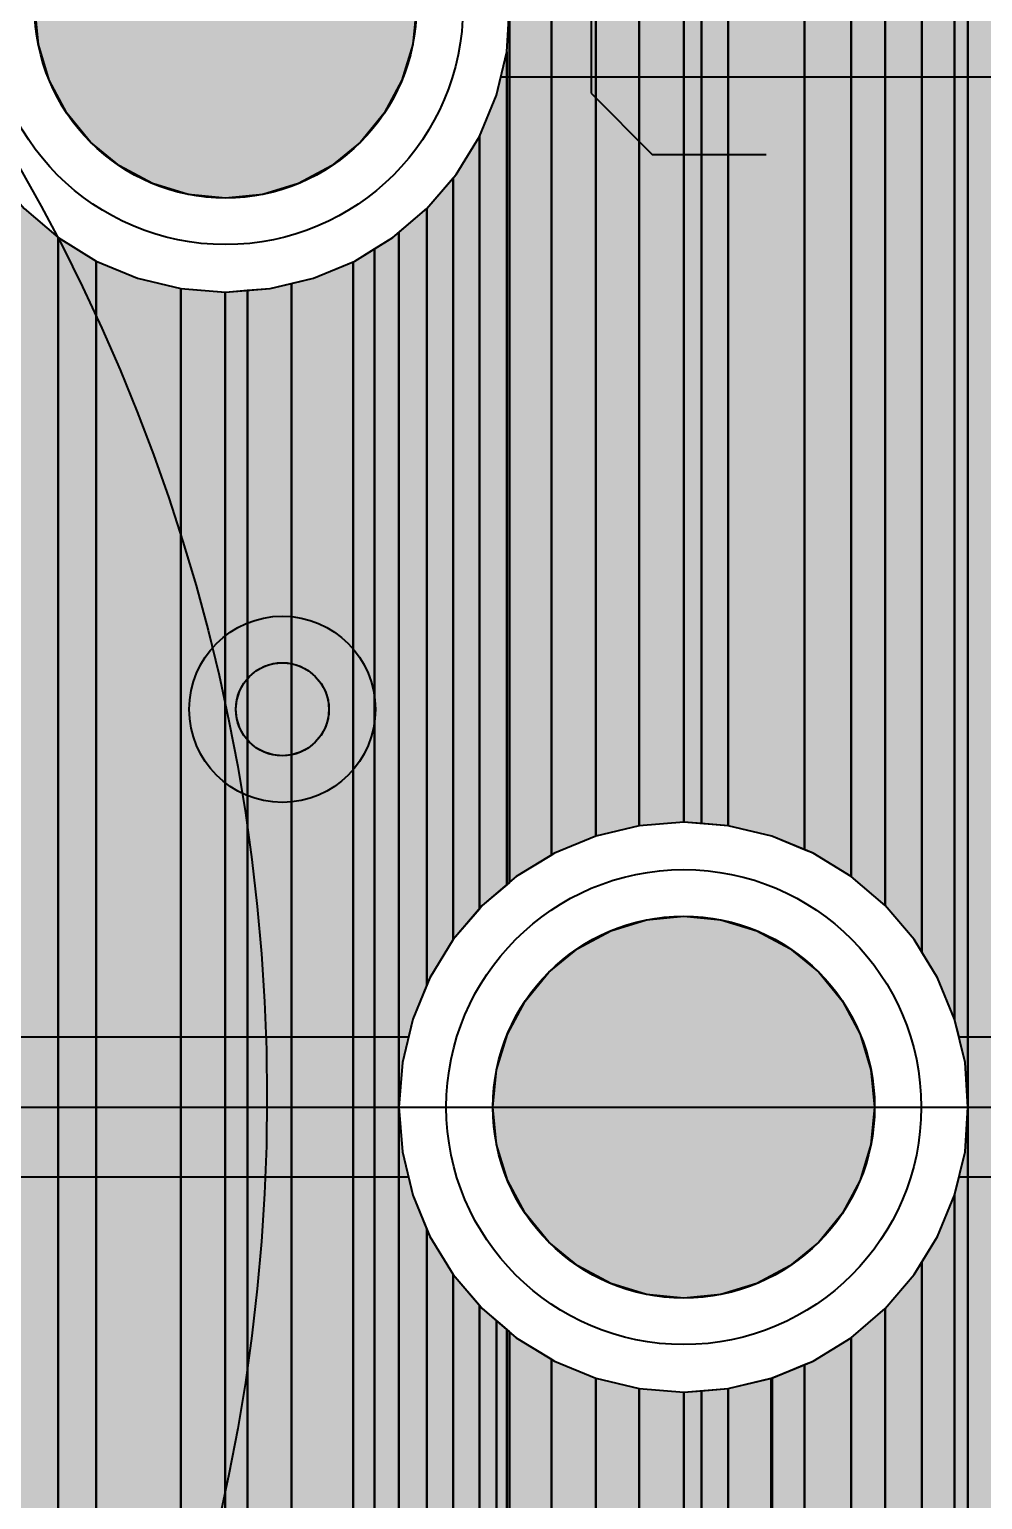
# Model space of a CAD drawing. Header units: millimetres. Extents: x 2 to 110, y 3 to 56.
# Drawn here: x 30.72 to 35.92, y 27.09 to 35.11 of the extents above; entities that cross this region are included whole.
import ezdxf

# ---------------------------------------------------------------- set-up
doc = ezdxf.new("R2010")
doc.units = ezdxf.units.MM
for name, color, linetype in [('bottom_copper', 7, 'Continuous'), ('drill_plated', 7, 'Continuous'), ('top_copper', 7, 'Continuous'), ('top_silk', 7, 'Continuous')]:
    doc.layers.add(name, color=color, linetype=linetype)

# ---------------------------------------------------------------- blocks, each defined once
blk = doc.blocks.new('Block36907')
at = {"layer": 'bottom_copper', "lineweight": 40}
for points in [[(1.0556, 26.5361), (1.0143, 26.6035), (0.8559, 26.789), (0.8559, 39.0871), (0.9202, 39.1265), (1.0556, 39.2422), (1.0556, 26.5361)], [(0.8559, 26.789), (0.6704, 26.9474), (0.6704, 38.975), (0.6782, 38.9782), (0.8559, 39.0871), (0.8559, 26.789)], [(0.6704, 26.9474), (0.4625, 27.0748), (0.4159, 27.0941), (0.4159, 38.8696), (0.6704, 38.975), (0.6704, 26.9474)], [(0.4159, 27.0941), (0.2372, 27.1681), (0, 27.225), (0, 38.7923), (0.1399, 38.8033), (0.4159, 38.8696), (0.4159, 27.0941)], [(0, 27.225), (-0.1459, 27.2365), (-0.1459, 38.7813), (-0.1431, 38.781), (0, 38.7923), (0, 27.225)], [(1.235, 26.1703), (1.1417, 26.3956), (1.0556, 26.5361), (1.0556, 37.85), (1.0847, 37.4806), (1.1712, 37.1203), (1.235, 36.9663), (1.235, 26.1703)], [(1.3063, 25.69), (1.2919, 25.9331), (1.235, 26.1703), (1.235, 36.9663), (1.3063, 36.7942), (1.3063, 25.69)], [(1.4687, 11.6113), (1.3204, 11.8533), (1.3063, 11.8698), (1.3063, 36.7942), (1.313, 36.778), (1.4687, 36.5239), (1.4687, 11.6113)], [(1.3063, 11.8698), (1.235, 11.9532), (1.235, 25.2097), (1.2919, 25.4469), (1.3063, 25.69), (1.3063, 11.8698)], [(1.235, 11.9532), (1.136, 12.0691), (1.0556, 12.1378), (1.0556, 24.8439), (1.1417, 24.9844), (1.235, 25.2097), (1.235, 11.9532)], [(1.0556, 12.1378), (0.9202, 12.2535), (0.8559, 12.2929), (0.8559, 24.591), (1.0143, 24.7765), (1.0556, 24.8439), (1.0556, 12.1378)], [(0.8559, 12.2929), (0.6782, 12.4018), (0.6704, 12.405), (0.6704, 24.4326), (0.8559, 24.591), (0.8559, 12.2929)], [(0.6704, 12.405), (0.4159, 12.5104), (0.4159, 24.2859), (0.4625, 24.3052), (0.6704, 24.4326), (0.6704, 12.405)], [(0.4159, 12.5104), (0.1399, 12.5767), (0, 12.5877), (0, 24.155), (0.2372, 24.2119), (0.4159, 24.2859), (0.4159, 12.5104)], [(0, 12.5877), (-0.1431, 12.599), (-0.1459, 12.5987), (-0.1459, 24.1435), (0, 24.155), (0, 12.5877)]]:
    blk.add_hatch(color=7, dxfattribs=at).paths.add_polyline_path(points, flags=0)
at = {"layer": 'bottom_copper', "color": 7, "lineweight": 40}
for points in [[(1.0556, 26.5361), (1.0143, 26.6035), (0.8559, 26.789), (0.8559, 39.0871), (0.9202, 39.1265), (1.0556, 39.2422), (1.0556, 26.5361)], [(0.8559, 26.789), (0.6704, 26.9474), (0.6704, 38.975), (0.6782, 38.9782), (0.8559, 39.0871), (0.8559, 26.789)], [(0.6704, 26.9474), (0.4625, 27.0748), (0.4159, 27.0941), (0.4159, 38.8696), (0.6704, 38.975), (0.6704, 26.9474)], [(0.4159, 27.0941), (0.2372, 27.1681), (0, 27.225), (0, 38.7923), (0.1399, 38.8033), (0.4159, 38.8696), (0.4159, 27.0941)], [(0, 27.225), (-0.1459, 27.2365), (-0.1459, 38.7813), (-0.1431, 38.781), (0, 38.7923), (0, 27.225)], [(1.235, 26.1703), (1.1417, 26.3956), (1.0556, 26.5361), (1.0556, 37.85), (1.0847, 37.4806), (1.1712, 37.1203), (1.235, 36.9663), (1.235, 26.1703)], [(1.3063, 25.69), (1.2919, 25.9331), (1.235, 26.1703), (1.235, 36.9663), (1.3063, 36.7942), (1.3063, 25.69)], [(1.4687, 11.6113), (1.3204, 11.8533), (1.3063, 11.8698), (1.3063, 36.7942), (1.313, 36.778), (1.4687, 36.5239), (1.4687, 11.6113)], [(1.3063, 11.8698), (1.235, 11.9532), (1.235, 25.2097), (1.2919, 25.4469), (1.3063, 25.69), (1.3063, 11.8698)], [(1.235, 11.9532), (1.136, 12.0691), (1.0556, 12.1378), (1.0556, 24.8439), (1.1417, 24.9844), (1.235, 25.2097), (1.235, 11.9532)], [(1.0556, 12.1378), (0.9202, 12.2535), (0.8559, 12.2929), (0.8559, 24.591), (1.0143, 24.7765), (1.0556, 24.8439), (1.0556, 12.1378)], [(0.8559, 12.2929), (0.6782, 12.4018), (0.6704, 12.405), (0.6704, 24.4326), (0.8559, 24.591), (0.8559, 12.2929)], [(0.6704, 12.405), (0.4159, 12.5104), (0.4159, 24.2859), (0.4625, 24.3052), (0.6704, 24.4326), (0.6704, 12.405)], [(0.4159, 12.5104), (0.1399, 12.5767), (0, 12.5877), (0, 24.155), (0.2372, 24.2119), (0.4159, 24.2859), (0.4159, 12.5104)], [(0, 12.5877), (-0.1431, 12.599), (-0.1459, 12.5987), (-0.1459, 24.1435), (0, 24.155), (0, 12.5877)]]:
    blk.add_lwpolyline(points, close=True, dxfattribs=at)
blk = doc.blocks.new('Block37768')
at = {"layer": 'bottom_copper', "lineweight": 40}
for points in [[(1.659, 27.0652), (1.4668, 26.9474), (1.4297, 26.9157), (1.4297, 39.1187), (1.659, 38.9782), (1.659, 27.0652)], [(1.9, 27.1681), (1.6747, 27.0748), (1.659, 27.0652), (1.659, 38.9782), (1.9, 38.8784), (1.9, 27.1681)], [(2.1372, 27.225), (1.9, 27.1681), (1.9, 38.8784), (1.9213, 38.8696), (2.1372, 38.8177), (2.1372, 27.225)], [(2.3803, 27.2442), (2.1372, 27.225), (2.1372, 38.8177), (2.1973, 38.8033), (2.3803, 38.7889), (2.3803, 27.2442)], [(2.4775, 27.2365), (2.3803, 27.2442), (2.3803, 38.7889), (2.4775, 38.7813), (2.4775, 27.2365)], [(1.4297, 26.9157), (1.4153, 26.9034), (1.4153, 31.4469), (1.4297, 31.69), (1.4297, 26.9157)], [(1.4153, 26.9034), (1.2813, 26.789), (1.2651, 26.77), (1.2651, 30.9844), (1.3584, 31.2097), (1.4153, 31.4469), (1.4153, 26.9034)], [(1.2651, 26.77), (1.1229, 26.6035), (1.1229, 30.7592), (1.1377, 30.7765), (1.2651, 30.9844), (1.2651, 26.77)], [(1.1229, 26.6035), (0.9955, 26.3956), (0.9793, 26.3565), (0.9793, 30.591), (1.1229, 30.7592), (1.1229, 26.6035)], [(0.9793, 26.3565), (0.9022, 26.1703), (0.8453, 25.9331), (0.8261, 25.69), (0.8261, 30.4602), (0.9793, 30.591), (0.9793, 26.3565)], [(0.8261, 20.9198), (0.7938, 20.9474), (0.6936, 21.0088), (0.6936, 30.3712), (0.7938, 30.4326), (0.8261, 30.4602), (0.8261, 20.9198)], [(0.6936, 21.0088), (0.5859, 21.0748), (0.576, 21.0789), (0.576, 30.3011), (0.5859, 30.3052), (0.6936, 30.3712), (0.6936, 21.0088)], [(0.576, 21.0789), (0.3606, 21.1681), (0.2406, 21.1969), (0.2406, 30.1831), (0.3606, 30.2119), (0.576, 30.3011), (0.576, 21.0789)], [(0.2406, 21.1969), (0.1234, 21.225), (0, 21.2347), (0, 30.1453), (0.1234, 30.155), (0.2406, 30.1831), (0.2406, 21.1969)], [(0, 21.2347), (-0.1197, 21.2442), (-0.1221, 21.244), (-0.1221, 30.136), (-0.1197, 30.1358), (0, 30.1453), (0, 21.2347)], [(0.9793, 20.789), (0.8261, 20.9198), (0.8261, 25.69), (0.8453, 25.4469), (0.9022, 25.2097), (0.9793, 25.0235), (0.9793, 20.789)], [(1.1229, 20.6208), (0.9793, 20.789), (0.9793, 25.0235), (0.9955, 24.9844), (1.1229, 24.7765), (1.1229, 20.6208)], [(1.2651, 20.3956), (1.1377, 20.6035), (1.1229, 20.6208), (1.1229, 24.7765), (1.2651, 24.61), (1.2651, 20.3956)], [(1.4153, 19.9331), (1.3584, 20.1703), (1.2651, 20.3956), (1.2651, 24.61), (1.2813, 24.591), (1.4153, 24.4766), (1.4153, 19.9331)], [(1.4297, 19.69), (1.4153, 19.9331), (1.4153, 24.4766), (1.4297, 24.4643), (1.4297, 19.69)], [(1.659, 12.4018), (1.4297, 12.2613), (1.4297, 24.4643), (1.4668, 24.4326), (1.659, 24.3148), (1.659, 12.4018)], [(1.9, 12.5016), (1.659, 12.4018), (1.659, 24.3148), (1.6747, 24.3052), (1.9, 24.2119), (1.9, 12.5016)], [(2.1372, 12.5623), (1.9213, 12.5104), (1.9, 12.5016), (1.9, 24.2119), (2.1372, 24.155), (2.1372, 12.5623)], [(2.3803, 12.5911), (2.1973, 12.5767), (2.1372, 12.5623), (2.1372, 24.155), (2.3803, 24.1358), (2.3803, 12.5911)], [(2.4775, 12.5987), (2.3803, 12.5911), (2.3803, 24.1358), (2.4775, 24.1435), (2.4775, 12.5987)]]:
    blk.add_hatch(color=7, dxfattribs=at).paths.add_polyline_path(points, flags=0)
at = {"layer": 'bottom_copper', "color": 7, "lineweight": 40}
for points in [[(1.659, 27.0652), (1.4668, 26.9474), (1.4297, 26.9157), (1.4297, 39.1187), (1.659, 38.9782), (1.659, 27.0652)], [(1.9, 27.1681), (1.6747, 27.0748), (1.659, 27.0652), (1.659, 38.9782), (1.9, 38.8784), (1.9, 27.1681)], [(2.1372, 27.225), (1.9, 27.1681), (1.9, 38.8784), (1.9213, 38.8696), (2.1372, 38.8177), (2.1372, 27.225)], [(2.3803, 27.2442), (2.1372, 27.225), (2.1372, 38.8177), (2.1973, 38.8033), (2.3803, 38.7889), (2.3803, 27.2442)], [(2.4775, 27.2365), (2.3803, 27.2442), (2.3803, 38.7889), (2.4775, 38.7813), (2.4775, 27.2365)], [(1.4297, 26.9157), (1.4153, 26.9034), (1.4153, 31.4469), (1.4297, 31.69), (1.4297, 26.9157)], [(1.4153, 26.9034), (1.2813, 26.789), (1.2651, 26.77), (1.2651, 30.9844), (1.3584, 31.2097), (1.4153, 31.4469), (1.4153, 26.9034)], [(1.2651, 26.77), (1.1229, 26.6035), (1.1229, 30.7592), (1.1377, 30.7765), (1.2651, 30.9844), (1.2651, 26.77)], [(1.1229, 26.6035), (0.9955, 26.3956), (0.9793, 26.3565), (0.9793, 30.591), (1.1229, 30.7592), (1.1229, 26.6035)], [(0.9793, 26.3565), (0.9022, 26.1703), (0.8453, 25.9331), (0.8261, 25.69), (0.8261, 30.4602), (0.9793, 30.591), (0.9793, 26.3565)], [(0.8261, 20.9198), (0.7938, 20.9474), (0.6936, 21.0088), (0.6936, 30.3712), (0.7938, 30.4326), (0.8261, 30.4602), (0.8261, 20.9198)], [(0.6936, 21.0088), (0.5859, 21.0748), (0.576, 21.0789), (0.576, 30.3011), (0.5859, 30.3052), (0.6936, 30.3712), (0.6936, 21.0088)], [(0.576, 21.0789), (0.3606, 21.1681), (0.2406, 21.1969), (0.2406, 30.1831), (0.3606, 30.2119), (0.576, 30.3011), (0.576, 21.0789)], [(0.2406, 21.1969), (0.1234, 21.225), (0, 21.2347), (0, 30.1453), (0.1234, 30.155), (0.2406, 30.1831), (0.2406, 21.1969)], [(0, 21.2347), (-0.1197, 21.2442), (-0.1221, 21.244), (-0.1221, 30.136), (-0.1197, 30.1358), (0, 30.1453), (0, 21.2347)], [(0.9793, 20.789), (0.8261, 20.9198), (0.8261, 25.69), (0.8453, 25.4469), (0.9022, 25.2097), (0.9793, 25.0235), (0.9793, 20.789)], [(1.1229, 20.6208), (0.9793, 20.789), (0.9793, 25.0235), (0.9955, 24.9844), (1.1229, 24.7765), (1.1229, 20.6208)], [(1.2651, 20.3956), (1.1377, 20.6035), (1.1229, 20.6208), (1.1229, 24.7765), (1.2651, 24.61), (1.2651, 20.3956)], [(1.4153, 19.9331), (1.3584, 20.1703), (1.2651, 20.3956), (1.2651, 24.61), (1.2813, 24.591), (1.4153, 24.4766), (1.4153, 19.9331)], [(1.4297, 19.69), (1.4153, 19.9331), (1.4153, 24.4766), (1.4297, 24.4643), (1.4297, 19.69)], [(1.659, 12.4018), (1.4297, 12.2613), (1.4297, 24.4643), (1.4668, 24.4326), (1.659, 24.3148), (1.659, 12.4018)], [(1.9, 12.5016), (1.659, 12.4018), (1.659, 24.3148), (1.6747, 24.3052), (1.9, 24.2119), (1.9, 12.5016)], [(2.1372, 12.5623), (1.9213, 12.5104), (1.9, 12.5016), (1.9, 24.2119), (2.1372, 24.155), (2.1372, 12.5623)], [(2.3803, 12.5911), (2.1973, 12.5767), (2.1372, 12.5623), (2.1372, 24.155), (2.3803, 24.1358), (2.3803, 12.5911)], [(2.4775, 12.5987), (2.3803, 12.5911), (2.3803, 24.1358), (2.4775, 24.1435), (2.4775, 12.5987)]]:
    blk.add_lwpolyline(points, close=True, dxfattribs=at)
blk = doc.blocks.new('Block38324')
at = {"layer": 'bottom_copper', "lineweight": 40}
for points in [[(2.0244, 9.9571), (1.8389, 9.7987), (1.7189, 9.6582), (1.7189, 19.7412), (1.8389, 19.6007), (2.0244, 19.4423), (2.0244, 9.9571)], [(2.2323, 10.0845), (2.0244, 9.9571), (2.0244, 19.4423), (2.2323, 19.3149), (2.2323, 10.0845)], [(2.6948, 10.2347), (2.4576, 10.1778), (2.2323, 10.0845), (2.2323, 19.3149), (2.4576, 19.2216), (2.6948, 19.1647), (2.6948, 10.2347)], [(2.9355, 10.2537), (2.6948, 10.2347), (2.6948, 19.1647), (2.9355, 19.1457), (2.9355, 10.2537)]]:
    blk.add_hatch(color=7, dxfattribs=at).paths.add_polyline_path(points, flags=0)
at = {"layer": 'bottom_copper', "color": 7, "lineweight": 40}
for points in [[(2.0244, 9.9571), (1.8389, 9.7987), (1.7189, 9.6582), (1.7189, 19.7412), (1.8389, 19.6007), (2.0244, 19.4423), (2.0244, 9.9571)], [(2.2323, 10.0845), (2.0244, 9.9571), (2.0244, 19.4423), (2.2323, 19.3149), (2.2323, 10.0845)], [(2.6948, 10.2347), (2.4576, 10.1778), (2.2323, 10.0845), (2.2323, 19.3149), (2.4576, 19.2216), (2.6948, 19.1647), (2.6948, 10.2347)], [(2.9355, 10.2537), (2.6948, 10.2347), (2.6948, 19.1647), (2.9355, 19.1457), (2.9355, 10.2537)]]:
    blk.add_lwpolyline(points, close=True, dxfattribs=at)
blk = doc.blocks.new('Block118343')
at = {"layer": 'top_copper', "lineweight": 40}
for points in [[(0, 0), (-0.0933, 0.2253), (-0.2207, 0.4332), (-0.3791, 0.6187), (-0.5646, 0.7771), (-0.7725, 0.9045), (-0.9978, 0.9978), (-1.235, 1.0547), (-1.4781, 1.0739), (-1.7212, 1.0547), (-1.9584, 0.9978), (-2.1837, 0.9045), (-2.3916, 0.7771), (-2.5771, 0.6187), (-2.7355, 0.4332), (-2.8629, 0.2253), (-2.9562, 0), (-2.98, -0.0993), (-3.0317, -0.0993), (-3.0317, 4.4602), (-2.9101, 4.6586), (-2.7894, 4.9502), (-2.7441, 5.1387), (-0.48, 5.1387), (-0.4562, 5.0394), (-0.3629, 4.8141), (-0.2355, 4.6062), (-0.0771, 4.4207), (0, 4.3549), (0, 0)], [(4.6783, -8.9993), (2.8851, -8.9993), (2.8423, -8.8213), (2.7337, -8.559), (2.5854, -8.317), (2.401, -8.1012), (2.1852, -7.9168), (1.9432, -7.7685), (1.6809, -7.6599), (1.5041, -7.6174), (1.5041, 4.0424), (1.7275, 4.1349), (1.9354, 4.2623), (2.1209, 4.4207), (2.2793, 4.6062), (2.4067, 4.8141), (2.5, 5.0394), (2.5238, 5.1387), (4.6783, 5.1387), (4.6783, -8.9993)], [(0.0713, -0.4803), (0.0569, -0.2372), (0, 0), (0, 4.3549), (0.0713, 4.294), (0.0713, -0.4803)], [(1.4994, -3.0205), (1.4854, -2.9622), (1.4624, -2.9068), (1.4311, -2.8557), (1.3921, -2.8101), (1.3807, -2.8003), (0.0713, -1.4909), (0.0713, 4.294), (0.1084, 4.2623), (0.3163, 4.1349), (0.5416, 4.0416), (0.7788, 3.9847), (1.0219, 3.9655), (1.265, 3.9847), (1.4994, 4.0409), (1.4994, -3.0205)], [(1.5041, -3.0803), (1.4994, -3.0206), (1.4994, 4.0409), (1.5022, 4.0416), (1.5041, 4.0424), (1.5041, -3.0803)]]:
    blk.add_hatch(color=7, dxfattribs=at).paths.add_polyline_path(points, flags=0)
at = {"layer": 'top_copper', "color": 7, "lineweight": 40}
blk.add_lwpolyline([(-3.0317, -0.0993), (-3.0317, 4.4602), (-2.9101, 4.6586), (-2.7894, 4.9502), (-2.7441, 5.1387), (-0.48, 5.1387), (-0.4562, 5.0394), (-0.3629, 4.8141), (-0.2355, 4.6062), (-0.0771, 4.4207), (0, 4.3549), (0, 0)], dxfattribs=at)
for points in [[(4.6783, -8.9993), (2.8851, -8.9993), (2.8423, -8.8213), (2.7337, -8.559), (2.5854, -8.317), (2.401, -8.1012), (2.1852, -7.9168), (1.9432, -7.7685), (1.6809, -7.6599), (1.5041, -7.6174), (1.5041, 4.0424), (1.7275, 4.1349), (1.9354, 4.2623), (2.1209, 4.4207), (2.2793, 4.6062), (2.4067, 4.8141), (2.5, 5.0394), (2.5238, 5.1387), (4.6783, 5.1387), (4.6783, -8.9993)], [(0.0713, -0.4803), (0.0569, -0.2372), (0, 0), (0, 4.3549), (0.0713, 4.294), (0.0713, -0.4803)], [(1.4994, -3.0205), (1.4854, -2.9622), (1.4624, -2.9068), (1.4311, -2.8557), (1.3921, -2.8101), (1.3807, -2.8003), (0.0713, -1.4909), (0.0713, 4.294), (0.1084, 4.2623), (0.3163, 4.1349), (0.5416, 4.0416), (0.7788, 3.9847), (1.0219, 3.9655), (1.265, 3.9847), (1.4994, 4.0409), (1.4994, -3.0205)], [(1.5041, -3.0803), (1.4994, -3.0206), (1.4994, 4.0409), (1.5022, 4.0416), (1.5041, 4.0424), (1.5041, -3.0803)]]:
    blk.add_lwpolyline(points, close=True, dxfattribs=at)

msp = doc.modelspace()

# ---------------------------------------------------------------- hatches: boundary and pattern name
at = {"layer": 'bottom_copper', "lineweight": 40}
for points in [[(32.8154, 35.0248), (32.7561, 34.8295), (32.6599, 34.6494), (32.5304, 34.4916), (32.3726, 34.3621), (32.1925, 34.2659), (31.9972, 34.2066), (31.794, 34.1866), (31.5908, 34.2066), (31.3955, 34.2659), (31.2154, 34.3621), (31.0576, 34.4916), (30.9281, 34.6494), (30.8319, 34.8295), (30.7726, 35.0248), (30.7526, 35.228), (30.7726, 35.4312), (30.8319, 35.6265), (30.9281, 35.8066), (31.0576, 35.9644), (31.2154, 36.0939), (31.3955, 36.1901), (31.5908, 36.2494), (31.794, 36.2694), (31.9972, 36.2494), (32.1925, 36.1901), (32.3726, 36.0939), (32.5304, 35.9644), (32.6599, 35.8066), (32.7561, 35.6265), (32.8154, 35.4312), (32.8354, 35.228), (32.8154, 35.0248)], [(32.3531, 31.3484), (32.3387, 31.3008), (32.3152, 31.2569), (32.2836, 31.2184), (32.2451, 31.1868), (32.2012, 31.1633), (32.1536, 31.1489), (32.104, 31.144), (32.0544, 31.1489), (32.0068, 31.1633), (31.9629, 31.1868), (31.9244, 31.2184), (31.8928, 31.2569), (31.8693, 31.3008), (31.8549, 31.3484), (31.85, 31.398), (31.8549, 31.4476), (31.8693, 31.4952), (31.8928, 31.5391), (31.9244, 31.5776), (31.9629, 31.6092), (32.0068, 31.6327), (32.0544, 31.6471), (32.104, 31.652), (32.1536, 31.6471), (32.2012, 31.6327), (32.2451, 31.6092), (32.2836, 31.5776), (32.3152, 31.5391), (32.3387, 31.4952), (32.3531, 31.4476), (32.358, 31.398), (32.3531, 31.3484)], [(35.3154, 29.0248), (35.2561, 28.8295), (35.1599, 28.6494), (35.0304, 28.4916), (34.8726, 28.3621), (34.6925, 28.2659), (34.4972, 28.2066), (34.294, 28.1866), (34.0908, 28.2066), (33.8955, 28.2659), (33.7154, 28.3621), (33.5576, 28.4916), (33.4281, 28.6494), (33.3319, 28.8295), (33.2726, 29.0248), (33.2526, 29.228), (33.2726, 29.4312), (33.3319, 29.6265), (33.4281, 29.8066), (33.5576, 29.9644), (33.7154, 30.0939), (33.8955, 30.1901), (34.0908, 30.2494), (34.294, 30.2694), (34.4972, 30.2494), (34.6925, 30.1901), (34.8726, 30.0939), (35.0304, 29.9644), (35.1599, 29.8066), (35.2561, 29.6265), (35.3154, 29.4312), (35.3354, 29.228), (35.3154, 29.0248)]]:
    msp.add_hatch(color=7, dxfattribs=at).paths.add_polyline_path(points, flags=0)
at = {"layer": 'drill_plated', "lineweight": 40}
for points in [[(32.8154, 35.0248), (32.7561, 34.8295), (32.6599, 34.6494), (32.5304, 34.4916), (32.3726, 34.3621), (32.1925, 34.2659), (31.9972, 34.2066), (31.794, 34.1866), (31.5908, 34.2066), (31.3955, 34.2659), (31.2154, 34.3621), (31.0576, 34.4916), (30.9281, 34.6494), (30.8319, 34.8295), (30.7726, 35.0248), (30.7526, 35.228), (30.7726, 35.4312), (30.8319, 35.6265), (30.9281, 35.8066), (31.0576, 35.9644), (31.2154, 36.0939), (31.3955, 36.1901), (31.5908, 36.2494), (31.794, 36.2694), (31.9972, 36.2494), (32.1925, 36.1901), (32.3726, 36.0939), (32.5304, 35.9644), (32.6599, 35.8066), (32.7561, 35.6265), (32.8154, 35.4312), (32.8354, 35.228), (32.8154, 35.0248)], [(32.3531, 31.3484), (32.3387, 31.3008), (32.3152, 31.2569), (32.2836, 31.2184), (32.2451, 31.1868), (32.2012, 31.1633), (32.1536, 31.1489), (32.104, 31.144), (32.0544, 31.1489), (32.0068, 31.1633), (31.9629, 31.1868), (31.9244, 31.2184), (31.8928, 31.2569), (31.8693, 31.3008), (31.8549, 31.3484), (31.85, 31.398), (31.8549, 31.4476), (31.8693, 31.4952), (31.8928, 31.5391), (31.9244, 31.5776), (31.9629, 31.6092), (32.0068, 31.6327), (32.0544, 31.6471), (32.104, 31.652), (32.1536, 31.6471), (32.2012, 31.6327), (32.2451, 31.6092), (32.2836, 31.5776), (32.3152, 31.5391), (32.3387, 31.4952), (32.3531, 31.4476), (32.358, 31.398), (32.3531, 31.3484)], [(35.3154, 29.0248), (35.2561, 28.8295), (35.1599, 28.6494), (35.0304, 28.4916), (34.8726, 28.3621), (34.6925, 28.2659), (34.4972, 28.2066), (34.294, 28.1866), (34.0908, 28.2066), (33.8955, 28.2659), (33.7154, 28.3621), (33.5576, 28.4916), (33.4281, 28.6494), (33.3319, 28.8295), (33.2726, 29.0248), (33.2526, 29.228), (33.2726, 29.4312), (33.3319, 29.6265), (33.4281, 29.8066), (33.5576, 29.9644), (33.7154, 30.0939), (33.8955, 30.1901), (34.0908, 30.2494), (34.294, 30.2694), (34.4972, 30.2494), (34.6925, 30.1901), (34.8726, 30.0939), (35.0304, 29.9644), (35.1599, 29.8066), (35.2561, 29.6265), (35.3154, 29.4312), (35.3354, 29.228), (35.3154, 29.0248)]]:
    msp.add_hatch(color=7, dxfattribs=at).paths.add_polyline_path(points, flags=0)
at = {"layer": 'top_copper', "lineweight": 40}
for points in [[(32.8154, 35.0248), (32.7561, 34.8295), (32.6599, 34.6494), (32.5304, 34.4916), (32.3726, 34.3621), (32.1925, 34.2659), (31.9972, 34.2066), (31.794, 34.1866), (31.5908, 34.2066), (31.3955, 34.2659), (31.2154, 34.3621), (31.0576, 34.4916), (30.9281, 34.6494), (30.8319, 34.8295), (30.7726, 35.0248), (30.7526, 35.228), (30.7726, 35.4312), (30.8319, 35.6265), (30.9281, 35.8066), (31.0576, 35.9644), (31.2154, 36.0939), (31.3955, 36.1901), (31.5908, 36.2494), (31.794, 36.2694), (31.9972, 36.2494), (32.1925, 36.1901), (32.3726, 36.0939), (32.5304, 35.9644), (32.6599, 35.8066), (32.7561, 35.6265), (32.8154, 35.4312), (32.8354, 35.228), (32.8154, 35.0248)], [(37.9504, 29.609), (35.7959, 29.609), (35.7721, 29.7083), (35.6788, 29.9336), (35.5514, 30.1415), (35.393, 30.327), (35.2075, 30.4854), (34.9996, 30.6128), (34.7743, 30.7061), (34.5371, 30.763), (34.294, 30.7822), (34.0509, 30.763), (33.8137, 30.7061), (33.5884, 30.6128), (33.3805, 30.4854), (33.195, 30.327), (33.0366, 30.1415), (32.9092, 29.9336), (32.8159, 29.7083), (32.7921, 29.609), (30.553, 29.609), (30.4827, 29.9015), (30.362, 30.1931), (30.2404, 30.3915), (30.2404, 34.847), (30.2921, 34.847), (30.3159, 34.7477), (30.4092, 34.5224), (30.5366, 34.3145), (30.695, 34.129), (30.8805, 33.9706), (31.0884, 33.8432), (31.3137, 33.7499), (31.5509, 33.693), (31.794, 33.6738), (32.0371, 33.693), (32.2743, 33.7499), (32.4996, 33.8432), (32.7075, 33.9706), (32.893, 34.129), (33.0514, 34.3145), (33.1788, 34.5224), (33.2721, 34.7477), (33.2959, 34.847), (37.9504, 34.847), (37.9504, 29.609)], [(32.3531, 31.3484), (32.3387, 31.3008), (32.3152, 31.2569), (32.2836, 31.2184), (32.2451, 31.1868), (32.2012, 31.1633), (32.1536, 31.1489), (32.104, 31.144), (32.0544, 31.1489), (32.0068, 31.1633), (31.9629, 31.1868), (31.9244, 31.2184), (31.8928, 31.2569), (31.8693, 31.3008), (31.8549, 31.3484), (31.85, 31.398), (31.8549, 31.4476), (31.8693, 31.4952), (31.8928, 31.5391), (31.9244, 31.5776), (31.9629, 31.6092), (32.0068, 31.6327), (32.0544, 31.6471), (32.104, 31.652), (32.1536, 31.6471), (32.2012, 31.6327), (32.2451, 31.6092), (32.2836, 31.5776), (32.3152, 31.5391), (32.3387, 31.4952), (32.3531, 31.4476), (32.358, 31.398), (32.3531, 31.3484)], [(35.3154, 29.0248), (35.2561, 28.8295), (35.1599, 28.6494), (35.0304, 28.4916), (34.8726, 28.3621), (34.6925, 28.2659), (34.4972, 28.2066), (34.294, 28.1866), (34.0908, 28.2066), (33.8955, 28.2659), (33.7154, 28.3621), (33.5576, 28.4916), (33.4281, 28.6494), (33.3319, 28.8295), (33.2726, 29.0248), (33.2526, 29.228), (33.2726, 29.4312), (33.3319, 29.6265), (33.4281, 29.8066), (33.5576, 29.9644), (33.7154, 30.0939), (33.8955, 30.1901), (34.0908, 30.2494), (34.294, 30.2694), (34.4972, 30.2494), (34.6925, 30.1901), (34.8726, 30.0939), (35.0304, 29.9644), (35.1599, 29.8066), (35.2561, 29.6265), (35.3154, 29.4312), (35.3354, 29.228), (35.3154, 29.0248)]]:
    msp.add_hatch(color=7, dxfattribs=at).paths.add_polyline_path(points, flags=0)

# ---------------------------------------------------------------- linework, layer by layer
at = {"layer": 'bottom_copper', "color": 7, "lineweight": 40}
for p, q in [((34.3912, 30.7745), (34.3912, 42.3193)), ((34.3912, 42.3193), (34.3912, 30.7745)), ((33.329, 34.9849), (33.3434, 35.228)), ((33.2721, 34.7477), (33.329, 34.9849)), ((33.1788, 34.5224), (33.2721, 34.7477)), ((33.0514, 34.3145), (33.1788, 34.5224)), ((32.893, 34.129), (33.0514, 34.3145)), ((30.695, 34.129), (30.8805, 33.9706)), ((32.7075, 33.9706), (32.893, 34.129)), ((30.8805, 33.9706), (31.0884, 33.8432)), ((32.4996, 33.8432), (32.7075, 33.9706)), ((31.0884, 33.8432), (31.3137, 33.7499)), ((32.2743, 33.7499), (32.4996, 33.8432)), ((31.3137, 33.7499), (31.5509, 33.693)), ((31.5509, 33.693), (31.7916, 33.674)), ((31.794, 33.6738), (32.0371, 33.693)), ((32.0371, 33.693), (32.2743, 33.7499)), ((31.7916, 24.782), (31.7916, 33.674)), ((31.7916, 33.674), (31.794, 33.6738)), ((31.7916, 33.674), (31.7916, 24.782)), ((34.0509, 30.763), (33.8137, 30.7061)), ((34.294, 30.7822), (34.0509, 30.763)), ((34.3912, 30.7745), (34.294, 30.7822)), ((34.5371, 30.763), (34.3912, 30.7745)), ((34.7743, 30.7061), (34.5371, 30.763)), ((33.8137, 30.7061), (33.5884, 30.6128)), ((34.9996, 30.6128), (34.7743, 30.7061)), ((33.5884, 30.6128), (33.3805, 30.4854)), ((35.2075, 30.4854), (34.9996, 30.6128)), ((33.3805, 30.4854), (33.195, 30.327)), ((35.393, 30.327), (35.2075, 30.4854)), ((33.195, 30.327), (33.0366, 30.1415)), ((35.5514, 30.1415), (35.393, 30.327)), ((33.0366, 30.1415), (32.9092, 29.9336)), ((35.6788, 29.9336), (35.5514, 30.1415)), ((32.9092, 29.9336), (32.8159, 29.7083)), ((35.7721, 29.7083), (35.6788, 29.9336)), ((32.8159, 29.7083), (32.759, 29.4711)), ((35.829, 29.4711), (35.7721, 29.7083)), ((32.759, 29.4711), (32.7398, 29.228)), ((35.8434, 29.228), (35.829, 29.4711)), ((32.7398, 29.228), (32.759, 28.9849)), ((35.829, 28.9849), (35.8434, 29.228)), ((32.759, 28.9849), (32.8159, 28.7477)), ((35.7721, 28.7477), (35.829, 28.9849)), ((32.8159, 28.7477), (32.9092, 28.5224)), ((35.6788, 28.5224), (35.7721, 28.7477)), ((32.9092, 28.5224), (33.0366, 28.3145)), ((35.5514, 28.3145), (35.6788, 28.5224)), ((33.0366, 28.3145), (33.195, 28.129)), ((35.393, 28.129), (35.5514, 28.3145)), ((33.195, 28.129), (33.3805, 27.9706)), ((35.2075, 27.9706), (35.393, 28.129)), ((33.3805, 27.9706), (33.5884, 27.8432)), ((34.9996, 27.8432), (35.2075, 27.9706)), ((33.5884, 27.8432), (33.8137, 27.7499)), ((34.7743, 27.7499), (34.9996, 27.8432)), ((33.8137, 27.7499), (34.0509, 27.693)), ((34.5371, 27.693), (34.7743, 27.7499)), ((34.0509, 27.693), (34.294, 27.6738)), ((34.294, 27.6738), (34.3912, 27.6815)), ((34.3912, 27.6815), (34.5371, 27.693)), ((34.3912, 16.1367), (34.3912, 27.6815)), ((34.3912, 27.6815), (34.3912, 16.1367))]:
    msp.add_line(p, q, dxfattribs=at)
msp.add_lwpolyline([(32.8354, 35.228), (32.8154, 35.0248), (32.8154, 35.0248), (32.7561, 34.8295), (32.6599, 34.6494), (32.5304, 34.4916), (32.3726, 34.3621), (32.1925, 34.2659), (31.9972, 34.2066), (31.794, 34.1866), (31.5908, 34.2066), (31.3955, 34.2659), (31.2154, 34.3621), (31.0576, 34.4916), (30.9281, 34.6494), (30.8319, 34.8295), (30.7726, 35.0248), (30.7526, 35.228)], dxfattribs=at)
for points in [[(32.3531, 31.3484), (32.3387, 31.3008), (32.3152, 31.2569), (32.2836, 31.2184), (32.2451, 31.1868), (32.2012, 31.1633), (32.1536, 31.1489), (32.104, 31.144), (32.0544, 31.1489), (32.0068, 31.1633), (31.9629, 31.1868), (31.9244, 31.2184), (31.8928, 31.2569), (31.8693, 31.3008), (31.8549, 31.3484), (31.85, 31.398), (31.8549, 31.4476), (31.8693, 31.4952), (31.8928, 31.5391), (31.9244, 31.5776), (31.9629, 31.6092), (32.0068, 31.6327), (32.0544, 31.6471), (32.104, 31.652), (32.1536, 31.6471), (32.2012, 31.6327), (32.2451, 31.6092), (32.2836, 31.5776), (32.3152, 31.5391), (32.3387, 31.4952), (32.3531, 31.4476), (32.358, 31.398), (32.3531, 31.3484)], [(35.3154, 29.0248), (35.2561, 28.8295), (35.1599, 28.6494), (35.0304, 28.4916), (34.8726, 28.3621), (34.6925, 28.2659), (34.4972, 28.2066), (34.294, 28.1866), (34.0908, 28.2066), (33.8955, 28.2659), (33.7154, 28.3621), (33.5576, 28.4916), (33.4281, 28.6494), (33.3319, 28.8295), (33.2726, 29.0248), (33.2526, 29.228), (33.2726, 29.4312), (33.3319, 29.6265), (33.4281, 29.8066), (33.5576, 29.9644), (33.7154, 30.0939), (33.8955, 30.1901), (34.0908, 30.2494), (34.294, 30.2694), (34.4972, 30.2494), (34.6925, 30.1901), (34.8726, 30.0939), (35.0304, 29.9644), (35.1599, 29.8066), (35.2561, 29.6265), (35.3154, 29.4312), (35.3354, 29.228), (35.3154, 29.0248)]]:
    msp.add_lwpolyline(points, close=True, dxfattribs=at)
for centre, major_axis in [((31.794, 35.228), (1.2954, 0)), ((31.794, 35.228), (1.0414, 0)), ((32.104, 31.398), (0.508, 0)), ((32.104, 31.398), (0.254, 0)), ((34.294, 29.228), (1.2954, 0)), ((34.294, 29.228), (1.0414, 0))]:
    msp.add_ellipse(centre, major_axis=major_axis, ratio=1, dxfattribs=at)
at = {"layer": 'drill_plated', "color": 7, "lineweight": 40}
msp.add_lwpolyline([(32.8354, 35.228), (32.8154, 35.0248), (32.8154, 35.0248), (32.7561, 34.8295), (32.6599, 34.6494), (32.5304, 34.4916), (32.3726, 34.3621), (32.1925, 34.2659), (31.9972, 34.2066), (31.794, 34.1866), (31.5908, 34.2066), (31.3955, 34.2659), (31.2154, 34.3621), (31.0576, 34.4916), (30.9281, 34.6494), (30.8319, 34.8295), (30.7726, 35.0248), (30.7526, 35.228)], dxfattribs=at)
for points in [[(32.3531, 31.3484), (32.3387, 31.3008), (32.3152, 31.2569), (32.2836, 31.2184), (32.2451, 31.1868), (32.2012, 31.1633), (32.1536, 31.1489), (32.104, 31.144), (32.0544, 31.1489), (32.0068, 31.1633), (31.9629, 31.1868), (31.9244, 31.2184), (31.8928, 31.2569), (31.8693, 31.3008), (31.8549, 31.3484), (31.85, 31.398), (31.8549, 31.4476), (31.8693, 31.4952), (31.8928, 31.5391), (31.9244, 31.5776), (31.9629, 31.6092), (32.0068, 31.6327), (32.0544, 31.6471), (32.104, 31.652), (32.1536, 31.6471), (32.2012, 31.6327), (32.2451, 31.6092), (32.2836, 31.5776), (32.3152, 31.5391), (32.3387, 31.4952), (32.3531, 31.4476), (32.358, 31.398), (32.3531, 31.3484)], [(35.3154, 29.0248), (35.2561, 28.8295), (35.1599, 28.6494), (35.0304, 28.4916), (34.8726, 28.3621), (34.6925, 28.2659), (34.4972, 28.2066), (34.294, 28.1866), (34.0908, 28.2066), (33.8955, 28.2659), (33.7154, 28.3621), (33.5576, 28.4916), (33.4281, 28.6494), (33.3319, 28.8295), (33.2726, 29.0248), (33.2526, 29.228), (33.2726, 29.4312), (33.3319, 29.6265), (33.4281, 29.8066), (33.5576, 29.9644), (33.7154, 30.0939), (33.8955, 30.1901), (34.0908, 30.2494), (34.294, 30.2694), (34.4972, 30.2494), (34.6925, 30.1901), (34.8726, 30.0939), (35.0304, 29.9644), (35.1599, 29.8066), (35.2561, 29.6265), (35.3154, 29.4312), (35.3354, 29.228), (35.3154, 29.0248)]]:
    msp.add_lwpolyline(points, close=True, dxfattribs=at)
for centre, major_axis in [((31.794, 35.228), (1.0414, 0)), ((32.104, 31.398), (0.254, 0)), ((34.294, 29.228), (1.0414, 0))]:
    msp.add_ellipse(centre, major_axis=major_axis, ratio=1, dxfattribs=at)
at = {"layer": 'top_copper', "color": 7, "lineweight": 40}
for p, q in [((33.2721, 34.7477), (33.2959, 34.847)), ((33.2959, 34.847), (37.9504, 34.847)), ((33.1788, 34.5224), (33.2721, 34.7477)), ((33.0514, 34.3145), (33.1788, 34.5224)), ((32.893, 34.129), (33.0514, 34.3145)), ((30.695, 34.129), (30.8805, 33.9706)), ((32.7075, 33.9706), (32.893, 34.129)), ((30.8805, 33.9706), (31.0884, 33.8432)), ((32.4996, 33.8432), (32.7075, 33.9706)), ((31.0884, 33.8432), (31.3137, 33.7499)), ((32.2743, 33.7499), (32.4996, 33.8432)), ((31.3137, 33.7499), (31.5509, 33.693)), ((31.5509, 33.693), (31.794, 33.6738)), ((31.794, 33.6738), (32.0371, 33.693)), ((32.0371, 33.693), (32.2743, 33.7499)), ((34.0509, 30.763), (33.8137, 30.7061)), ((34.294, 30.7822), (34.0509, 30.763)), ((34.5371, 30.763), (34.294, 30.7822)), ((34.7743, 30.7061), (34.5371, 30.763)), ((33.8137, 30.7061), (33.5884, 30.6128)), ((34.9996, 30.6128), (34.7743, 30.7061)), ((33.5884, 30.6128), (33.3805, 30.4854)), ((35.2075, 30.4854), (34.9996, 30.6128)), ((33.3805, 30.4854), (33.195, 30.327)), ((35.393, 30.327), (35.2075, 30.4854)), ((33.195, 30.327), (33.0366, 30.1415)), ((35.5514, 30.1415), (35.393, 30.327)), ((33.0366, 30.1415), (32.9092, 29.9336)), ((35.6788, 29.9336), (35.5514, 30.1415)), ((32.9092, 29.9336), (32.8159, 29.7083)), ((35.7721, 29.7083), (35.6788, 29.9336)), ((32.8159, 29.7083), (32.7921, 29.609)), ((35.7959, 29.609), (35.7721, 29.7083)), ((32.7921, 29.609), (30.553, 29.609)), ((37.9504, 29.609), (35.7959, 29.609)), ((28.544, 29.228), (42.994, 29.228)), ((30.528, 28.847), (32.7921, 28.847)), ((32.7921, 28.847), (32.8159, 28.7477)), ((35.7721, 28.7477), (35.7959, 28.847)), ((35.7959, 28.847), (37.9504, 28.847)), ((32.8159, 28.7477), (32.9092, 28.5224)), ((35.6788, 28.5224), (35.7721, 28.7477)), ((32.9092, 28.5224), (33.0366, 28.3145)), ((35.5514, 28.3145), (35.6788, 28.5224)), ((33.0366, 28.3145), (33.195, 28.129)), ((35.393, 28.129), (35.5514, 28.3145)), ((33.195, 28.129), (33.3805, 27.9706)), ((35.2075, 27.9706), (35.393, 28.129)), ((33.3805, 27.9706), (33.5884, 27.8432)), ((34.9996, 27.8432), (35.2075, 27.9706)), ((33.5884, 27.8432), (33.8137, 27.7499)), ((34.7743, 27.7499), (34.9996, 27.8432)), ((33.8137, 27.7499), (34.0509, 27.693)), ((34.5371, 27.693), (34.7743, 27.7499)), ((34.0509, 27.693), (34.294, 27.6738)), ((34.294, 27.6738), (34.5371, 27.693))]:
    msp.add_line(p, q, dxfattribs=at)
for points in [[(32.8354, 35.228), (32.8154, 35.0248), (32.8154, 35.0248), (32.7561, 34.8295), (32.6599, 34.6494), (32.5304, 34.4916), (32.3726, 34.3621), (32.1925, 34.2659), (31.9972, 34.2066), (31.794, 34.1866), (31.5908, 34.2066), (31.3955, 34.2659), (31.2154, 34.3621), (31.0576, 34.4916), (30.9281, 34.6494), (30.8319, 34.8295), (30.7726, 35.0248), (30.7526, 35.228)], [(30.695, 34.129), (30.8805, 33.9706), (31.0884, 33.8432), (31.3137, 33.7499), (31.5509, 33.693), (31.794, 33.6738), (32.0371, 33.693), (32.2743, 33.7499), (32.4996, 33.8432), (32.7075, 33.9706), (32.893, 34.129), (33.0514, 34.3145), (33.1788, 34.5224), (33.2721, 34.7477), (33.2959, 34.847), (37.9504, 34.847)], [(37.9504, 29.609), (35.7959, 29.609), (35.7721, 29.7083), (35.6788, 29.9336), (35.5514, 30.1415), (35.393, 30.327), (35.2075, 30.4854), (34.9996, 30.6128), (34.7743, 30.7061), (34.5371, 30.763), (34.294, 30.7822), (34.0509, 30.763), (33.8137, 30.7061), (33.5884, 30.6128), (33.3805, 30.4854), (33.195, 30.327), (33.0366, 30.1415), (32.9092, 29.9336), (32.8159, 29.7083), (32.7921, 29.609), (30.553, 29.609)]]:
    msp.add_lwpolyline(points, dxfattribs=at)
for points in [[(32.3531, 31.3484), (32.3387, 31.3008), (32.3152, 31.2569), (32.2836, 31.2184), (32.2451, 31.1868), (32.2012, 31.1633), (32.1536, 31.1489), (32.104, 31.144), (32.0544, 31.1489), (32.0068, 31.1633), (31.9629, 31.1868), (31.9244, 31.2184), (31.8928, 31.2569), (31.8693, 31.3008), (31.8549, 31.3484), (31.85, 31.398), (31.8549, 31.4476), (31.8693, 31.4952), (31.8928, 31.5391), (31.9244, 31.5776), (31.9629, 31.6092), (32.0068, 31.6327), (32.0544, 31.6471), (32.104, 31.652), (32.1536, 31.6471), (32.2012, 31.6327), (32.2451, 31.6092), (32.2836, 31.5776), (32.3152, 31.5391), (32.3387, 31.4952), (32.3531, 31.4476), (32.358, 31.398), (32.3531, 31.3484)], [(35.3154, 29.0248), (35.2561, 28.8295), (35.1599, 28.6494), (35.0304, 28.4916), (34.8726, 28.3621), (34.6925, 28.2659), (34.4972, 28.2066), (34.294, 28.1866), (34.0908, 28.2066), (33.8955, 28.2659), (33.7154, 28.3621), (33.5576, 28.4916), (33.4281, 28.6494), (33.3319, 28.8295), (33.2726, 29.0248), (33.2526, 29.228), (33.2726, 29.4312), (33.3319, 29.6265), (33.4281, 29.8066), (33.5576, 29.9644), (33.7154, 30.0939), (33.8955, 30.1901), (34.0908, 30.2494), (34.294, 30.2694), (34.4972, 30.2494), (34.6925, 30.1901), (34.8726, 30.0939), (35.0304, 29.9644), (35.1599, 29.8066), (35.2561, 29.6265), (35.3154, 29.4312), (35.3354, 29.228), (35.3154, 29.0248)]]:
    msp.add_lwpolyline(points, close=True, dxfattribs=at)
for centre, major_axis in [((31.794, 35.228), (1.2954, 0)), ((31.794, 35.228), (1.0414, 0)), ((32.104, 31.398), (0.508, 0)), ((32.104, 31.398), (0.254, 0)), ((34.294, 29.228), (1.2954, 0)), ((34.294, 29.228), (1.0414, 0))]:
    msp.add_ellipse(centre, major_axis=major_axis, ratio=1, dxfattribs=at)
at = {"layer": 'top_silk', "color": 7, "lineweight": 40}
for p, q in [((33.788, 36.0002), (33.788, 34.7587)), ((33.788, 34.7587), (34.1223, 34.4244)), ((34.1223, 34.4244), (34.743, 34.4244))]:
    msp.add_line(p, q, dxfattribs=at)
for centre, major_axis in [((25.794, 29.228), (20.5, 0)), ((21.794, 29.228), (16.4, 0)), ((25.794, 29.228), (16, 0)), ((21.82, 29.28), (10.2, 0))]:
    msp.add_ellipse(centre, major_axis=major_axis, ratio=1, dxfattribs=at)

# ---------------------------------------------------------------- block references
at = {"layer": 'bottom_copper'}
for name, p in [('Block38324', (28.8561, 14.5283)), ('Block37768', (31.9137, 3.538)), ('Block36907', (34.5371, 3.538))]:
    msp.add_blockref(name, p, dxfattribs=at)
at = {"layer": 'top_copper'}
msp.add_blockref('Block118343', (33.2721, 23.7083), dxfattribs=at)

doc.saveas('drawing.dxf')
